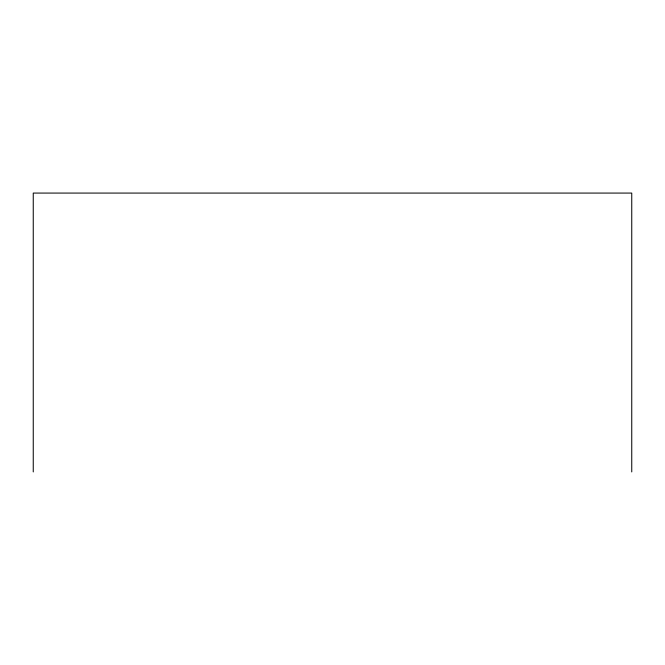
<?xml version="1.0" encoding="UTF-8"?>
<svg xmlns="http://www.w3.org/2000/svg" width="665" height="665" viewBox="0 0 665 665"><rect width="100%" height="100%" fill="white"/><g stroke="black" fill="none" stroke-linecap="round" stroke-linejoin="round"><path stroke-width="1" d="M631.75 471.926L631.75 193.074L33.25 193.074L33.25 471.926"/></g></svg>
